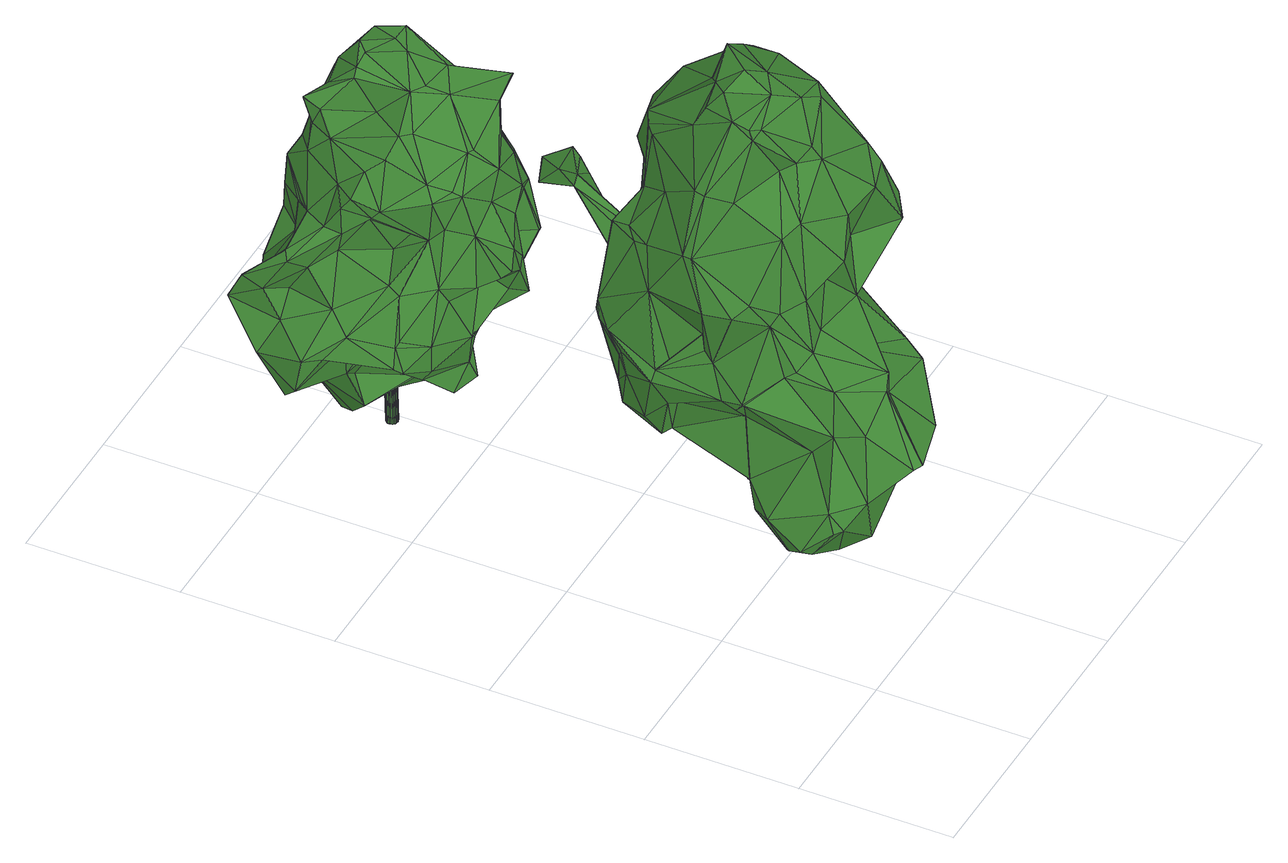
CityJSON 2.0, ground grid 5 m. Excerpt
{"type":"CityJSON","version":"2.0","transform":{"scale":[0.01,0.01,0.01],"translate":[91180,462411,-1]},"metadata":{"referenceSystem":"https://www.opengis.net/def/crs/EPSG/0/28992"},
"CityObjects":{
"tree1":{"type":"SolitaryVegetationObject","attributes":{"gtid":167,"crown_width_m":10.51,"crown_median_z":7.48,"trunk_H_m":6.76,"trunk_DBH_m":0.507,"trunk_radius_m":0.253,"trunk_base_height_m":0.72,"original_gtid":"171"},"geometry":[{"type":"Solid","lod":"3","boundaries":[[[[0,1,2]],[[3,4,5]],[[6,7,8]],[[9,10,2]],[[11,12,13]],[[14,15,16]],[[17,18,19]],[[20,21,22]],[[23,24,25]],[[26,27,28]],[[26,28,29]],[[30,31,32]],[[33,31,30]],[[34,35,36]],[[25,37,38]],[[25,38,23]],[[39,40,41]],[[42,43,44]],[[6,8,45]],[[43,46,47]],[[48,49,29]],[[50,13,51]],[[52,53,54]],[[55,56,57]],[[58,57,56]],[[59,60,61]],[[29,62,48]],[[47,60,59]],[[63,64,65]],[[66,67,68]],[[69,70,18]],[[71,72,73]],[[74,75,76]],[[14,77,78]],[[79,77,14]],[[61,80,59]],[[49,81,82]],[[79,83,84]],[[30,85,33]],[[86,87,88]],[[89,90,91]],[[59,80,92]],[[85,93,94]],[[95,96,54]],[[97,95,54]],[[20,98,99]],[[100,98,20]],[[101,99,88]],[[102,103,104]],[[102,105,103]],[[106,103,105]],[[107,108,72]],[[109,19,18]],[[26,29,49]],[[110,111,112]],[[56,113,114]],[[26,49,82]],[[115,116,117]],[[101,118,96]],[[119,120,121]],[[122,72,71]],[[43,47,123]],[[6,124,7]],[[2,125,126]],[[127,128,129]],[[130,131,123]],[[132,117,133]],[[5,134,55]],[[52,54,96]],[[135,35,136]],[[137,92,80]],[[137,80,61]],[[28,62,29]],[[138,139,63]],[[123,44,43]],[[140,136,35]],[[141,6,45]],[[135,36,35]],[[14,142,15]],[[78,142,14]],[[119,121,37]],[[47,130,123]],[[123,131,44]],[[122,84,72]],[[94,143,31]],[[15,142,101]],[[47,59,130]],[[144,4,145]],[[90,89,78]],[[146,147,148]],[[85,30,149]],[[141,42,150]],[[151,122,152]],[[34,36,108]],[[153,79,84]],[[21,142,78]],[[78,154,90]],[[151,154,153]],[[78,153,154]],[[155,93,149]],[[149,93,85]],[[156,157,119]],[[158,159,8]],[[72,84,107]],[[74,160,161]],[[153,77,79]],[[78,77,153]],[[151,153,122]],[[84,122,153]],[[162,163,27]],[[71,106,122]],[[152,122,106]],[[22,164,20]],[[139,147,146]],[[139,146,64]],[[160,157,156]],[[141,43,42]],[[4,3,165]],[[83,107,84]],[[162,166,112]],[[167,108,107]],[[34,108,167]],[[59,131,130]],[[92,131,59]],[[133,117,116]],[[168,62,58]],[[67,169,76]],[[92,170,150]],[[42,92,150]],[[120,171,76]],[[172,173,174]],[[155,172,174]],[[106,71,103]],[[89,175,22]],[[92,137,170]],[[41,139,127]],[[176,40,39]],[[121,172,112]],[[118,52,96]],[[177,75,98]],[[147,47,46]],[[60,47,147]],[[101,88,118]],[[178,105,102]],[[178,102,134]],[[89,179,175]],[[42,131,92]],[[44,131,42]],[[23,64,146]],[[73,102,104]],[[73,180,102]],[[167,19,34]],[[99,21,20]],[[105,181,179]],[[111,132,165]],[[132,182,165]],[[11,183,184]],[[176,184,183]],[[83,167,107]],[[89,21,78]],[[109,34,19]],[[37,25,119]],[[171,120,157]],[[185,157,120]],[[24,125,161]],[[28,27,163]],[[76,171,74]],[[161,125,2]],[[22,21,89]],[[16,17,186]],[[106,105,187]],[[26,188,27]],[[101,142,99]],[[21,99,142]],[[108,36,189]],[[190,81,48]],[[191,81,190]],[[190,70,192]],[[169,120,76]],[[28,58,62]],[[28,57,58]],[[111,110,132]],[[93,193,94]],[[94,31,85]],[[33,85,31]],[[144,5,4]],[[23,125,24]],[[120,173,121]],[[172,121,173]],[[31,143,32]],[[7,124,50]],[[168,194,48]],[[97,195,69]],[[194,196,140]],[[177,98,100]],[[70,190,140]],[[70,140,35]],[[160,74,157]],[[2,197,9]],[[95,101,96]],[[95,15,101]],[[0,198,1]],[[45,199,141]],[[9,118,88]],[[112,172,110]],[[48,194,190]],[[171,157,74]],[[192,158,200]],[[192,200,51]],[[169,173,120]],[[14,186,79]],[[83,79,186]],[[172,155,110]],[[110,193,132]],[[45,159,199]],[[82,129,26]],[[154,151,91]],[[69,18,97]],[[112,166,121]],[[177,100,67]],[[56,55,180]],[[134,180,55]],[[17,95,97]],[[17,97,18]],[[137,40,183]],[[134,102,180]],[[121,38,37]],[[154,91,90]],[[26,129,128]],[[169,174,173]],[[32,110,155]],[[0,2,126]],[[148,0,126]],[[13,12,191]],[[159,201,202]],[[155,193,93]],[[55,3,5]],[[9,87,10]],[[88,87,9]],[[111,165,163]],[[51,200,50]],[[8,159,45]],[[12,184,191]],[[144,134,5]],[[109,35,34]],[[25,24,156]],[[86,88,75]],[[174,203,115]],[[73,104,71]],[[103,71,104]],[[147,46,0]],[[149,30,204]],[[204,155,149]],[[204,32,155]],[[32,204,30]],[[145,4,133]],[[205,162,188]],[[128,188,26]],[[61,139,137]],[[50,124,13]],[[111,163,162]],[[111,162,112]],[[193,155,132]],[[191,82,81]],[[182,133,165]],[[165,133,4]],[[141,124,6]],[[13,191,51]],[[161,156,24]],[[194,140,190]],[[148,147,0]],[[206,136,114]],[[190,51,191]],[[139,41,137]],[[70,35,109]],[[70,109,18]],[[88,99,75]],[[141,199,43]],[[193,143,94]],[[116,115,66]],[[54,53,97]],[[8,200,158]],[[52,202,201]],[[32,143,207]],[[179,187,105]],[[181,175,179]],[[48,81,49]],[[144,178,134]],[[70,69,195]],[[70,195,158]],[[139,61,147]],[[60,147,61]],[[141,150,124]],[[41,129,208]],[[46,43,199]],[[46,199,198]],[[9,52,118]],[[11,209,183]],[[197,2,1]],[[191,184,82]],[[139,138,127]],[[65,127,138]],[[66,68,181]],[[66,181,116]],[[176,183,40]],[[125,23,146]],[[41,40,137]],[[161,10,74]],[[11,184,12]],[[65,64,38]],[[38,64,23]],[[9,197,52]],[[198,0,46]],[[181,68,175]],[[156,161,160]],[[58,210,196]],[[202,197,198]],[[97,53,195]],[[158,195,53]],[[158,53,159]],[[75,99,98]],[[106,187,152]],[[211,128,127]],[[205,128,211]],[[114,73,206]],[[72,206,73]],[[108,206,72]],[[174,212,155]],[[185,120,119]],[[16,15,95]],[[108,189,206]],[[11,13,124]],[[169,203,174]],[[213,114,136]],[[213,56,114]],[[67,214,169]],[[66,169,214]],[[66,214,67]],[[38,205,65]],[[65,205,211]],[[2,10,161]],[[38,121,205]],[[75,74,10]],[[10,215,75]],[[66,115,203]],[[66,203,169]],[[3,163,165]],[[185,119,157]],[[175,164,22]],[[132,133,182]],[[11,124,150]],[[110,207,193]],[[144,216,178]],[[58,56,210]],[[213,210,56]],[[140,210,213]],[[145,216,144]],[[136,140,213]],[[67,164,68]],[[175,68,164]],[[76,177,67]],[[137,183,209]],[[170,209,150]],[[150,209,11]],[[55,217,3]],[[57,217,55]],[[82,184,208]],[[39,41,208]],[[82,208,129]],[[168,196,194]],[[58,196,168]],[[190,192,51]],[[70,158,192]],[[129,41,127]],[[139,64,63]],[[156,119,25]],[[197,1,198]],[[210,140,196]],[[75,177,76]],[[57,28,217]],[[3,217,163]],[[163,217,28]],[[168,48,62]],[[193,207,143]],[[105,178,181]],[[164,67,100]],[[164,100,20]],[[32,207,110]],[[36,135,189]],[[52,197,202]],[[167,17,19]],[[138,63,65]],[[65,211,127]],[[162,205,166]],[[121,166,205]],[[56,180,113]],[[178,216,181]],[[205,188,128]],[[116,216,133]],[[116,181,216]],[[27,188,162]],[[179,91,187]],[[89,91,179]],[[159,202,199]],[[199,202,198]],[[53,52,201]],[[53,201,159]],[[155,212,132]],[[16,95,17]],[[176,39,208]],[[176,208,184]],[[170,137,209]],[[133,216,145]],[[50,200,7]],[[8,7,200]],[[180,73,113]],[[114,113,73]],[[215,86,75]],[[10,86,215]],[[10,87,86]],[[14,16,186]],[[167,186,17]],[[83,186,167]],[[152,187,91]],[[152,91,151]],[[206,189,136]],[[135,136,189]],[[174,115,212]],[[132,212,117]],[[117,212,115]],[[146,148,126]],[[146,126,125]],[[218,219,220]],[[218,220,221]],[[221,220,222]],[[221,222,223]],[[220,219,224]],[[220,224,222]],[[222,224,225]],[[222,225,223]],[[224,219,226]],[[224,226,225]],[[225,226,227]],[[225,227,223]],[[226,219,228]],[[226,228,227]],[[227,228,229]],[[227,229,223]],[[228,219,230]],[[228,230,229]],[[229,230,231]],[[229,231,223]],[[230,219,232]],[[230,232,231]],[[231,232,233]],[[231,233,223]],[[232,219,234]],[[232,234,233]],[[233,234,235]],[[233,235,223]],[[234,219,236]],[[234,236,235]],[[235,236,237]],[[235,237,223]],[[236,219,238]],[[236,238,237]],[[237,238,239]],[[237,239,223]],[[238,219,240]],[[238,240,239]],[[239,240,241]],[[239,241,223]],[[240,219,242]],[[240,242,241]],[[241,242,243]],[[241,243,223]],[[242,219,244]],[[242,244,243]],[[243,244,245]],[[243,245,223]],[[244,219,246]],[[244,246,245]],[[245,246,247]],[[245,247,223]],[[246,219,248]],[[246,248,247]],[[247,248,249]],[[247,249,223]],[[248,219,250]],[[248,250,249]],[[249,250,251]],[[249,251,223]],[[250,219,252]],[[250,252,251]],[[251,252,253]],[[251,253,223]],[[252,219,254]],[[252,254,253]],[[253,254,255]],[[253,255,223]],[[254,219,256]],[[254,256,255]],[[255,256,257]],[[255,257,223]],[[256,219,258]],[[256,258,257]],[[257,258,259]],[[257,259,223]],[[258,219,260]],[[258,260,259]],[[259,260,261]],[[259,261,223]],[[260,219,262]],[[260,262,261]],[[261,262,263]],[[261,263,223]],[[262,219,264]],[[262,264,263]],[[263,264,265]],[[263,265,223]],[[264,219,266]],[[264,266,265]],[[265,266,267]],[[265,267,223]],[[266,219,218]],[[266,218,267]],[[267,218,221]],[[267,221,223]]]]}]},
"tree2":{"type":"SolitaryVegetationObject","attributes":{"gtid":195,"crown_width_m":7.95,"crown_median_z":6.59,"trunk_H_m":6.73,"trunk_DBH_m":0.371,"trunk_radius_m":0.186,"trunk_base_height_m":-0.14,"original_gtid":"199"},"geometry":[{"type":"Solid","lod":"3","boundaries":[[[[268,269,270]],[[271,269,268]],[[272,273,274]],[[275,276,277]],[[275,277,278]],[[279,280,281]],[[282,283,284]],[[285,286,287]],[[288,289,290]],[[291,292,293]],[[294,295,296]],[[297,298,299]],[[300,301,302]],[[284,283,303]],[[271,304,305]],[[306,307,308]],[[296,309,310]],[[296,310,311]],[[312,313,314]],[[315,316,317]],[[318,302,319]],[[320,297,321]],[[322,320,323]],[[274,273,324]],[[325,274,324]],[[302,326,327]],[[328,329,330]],[[331,279,332]],[[333,334,335]],[[333,335,336]],[[337,338,339]],[[282,284,340]],[[299,341,342]],[[278,343,275]],[[344,301,300]],[[344,300,345]],[[346,347,348]],[[346,348,349]],[[350,312,314]],[[349,312,350]],[[351,320,322]],[[288,352,353]],[[300,302,354]],[[280,272,355]],[[344,274,325]],[[279,281,332]],[[356,270,307]],[[357,358,359]],[[360,361,362]],[[314,360,362]],[[354,318,363]],[[364,365,366]],[[367,368,369]],[[370,368,367]],[[371,329,328]],[[372,373,374]],[[375,376,377]],[[356,307,378]],[[333,379,380]],[[356,381,268]],[[280,279,382]],[[377,283,383]],[[384,383,283]],[[344,325,301]],[[385,274,344]],[[386,351,289]],[[311,289,351]],[[375,387,376]],[[388,308,307]],[[321,297,382]],[[389,390,353]],[[298,297,320]],[[388,391,308]],[[385,344,345]],[[392,393,394]],[[321,395,320]],[[332,286,285]],[[376,303,377]],[[396,341,299]],[[397,398,399]],[[369,400,367]],[[332,401,286]],[[402,347,403]],[[402,403,330]],[[404,292,291]],[[405,406,407]],[[309,368,408]],[[409,368,309]],[[388,410,391]],[[289,311,290]],[[348,347,402]],[[411,412,413]],[[370,414,368]],[[271,415,374]],[[416,341,396]],[[334,358,357]],[[417,418,387]],[[288,315,317]],[[377,303,283]],[[419,420,421]],[[422,287,423]],[[424,287,422]],[[425,426,427]],[[428,425,427]],[[385,429,274]],[[298,430,299]],[[413,352,288]],[[298,386,430]],[[405,338,431]],[[432,431,338]],[[398,433,399]],[[398,434,433]],[[357,335,334]],[[331,332,285]],[[435,371,328]],[[436,419,437]],[[408,414,411]],[[362,438,314]],[[379,314,438]],[[302,301,439]],[[302,439,326]],[[353,440,441]],[[354,302,318]],[[424,285,287]],[[346,442,347]],[[363,318,418]],[[272,397,273]],[[443,444,424]],[[416,399,433]],[[445,399,416]],[[381,446,304]],[[343,303,376]],[[278,303,343]],[[413,309,408]],[[419,436,447]],[[397,399,326]],[[378,329,371]],[[448,449,382]],[[432,337,450]],[[432,450,406]],[[351,386,320]],[[298,320,386]],[[451,443,452]],[[311,322,294]],[[311,351,322]],[[409,369,368]],[[453,387,418]],[[419,447,420]],[[288,309,413]],[[304,268,381]],[[355,274,454]],[[384,455,456]],[[268,270,356]],[[324,397,326]],[[273,397,324]],[[398,397,272]],[[277,305,457]],[[275,343,453]],[[359,358,435]],[[426,385,458]],[[426,458,427]],[[459,460,442]],[[416,396,445]],[[374,269,271]],[[297,299,342]],[[276,275,407]],[[377,456,375]],[[443,451,444]],[[385,345,458]],[[444,285,461]],[[347,328,403]],[[378,462,356]],[[356,462,381]],[[403,328,330]],[[463,304,446]],[[452,334,333]],[[271,268,304]],[[319,445,318]],[[300,354,345]],[[330,464,402]],[[371,462,378]],[[381,462,371]],[[433,341,416]],[[396,405,418]],[[451,333,380]],[[452,333,451]],[[458,345,428]],[[456,428,375]],[[307,270,388]],[[373,388,270]],[[458,428,427]],[[294,323,295]],[[440,372,415]],[[465,459,350]],[[460,459,465]],[[466,467,447]],[[420,447,467]],[[284,468,340]],[[447,469,466]],[[470,393,455]],[[471,469,436]],[[436,469,447]],[[432,338,337]],[[404,366,292]],[[292,366,365]],[[472,473,474]],[[312,349,400]],[[314,313,360]],[[282,384,283]],[[389,353,352]],[[389,352,413]],[[475,293,365]],[[313,312,400]],[[323,294,322]],[[332,281,401]],[[328,460,359]],[[328,347,460]],[[359,460,357]],[[466,321,382]],[[361,419,421]],[[306,329,307]],[[456,377,384]],[[396,476,405]],[[338,405,476]],[[440,415,276]],[[372,477,373]],[[386,317,337]],[[413,478,389]],[[413,412,478]],[[335,479,336]],[[452,475,334]],[[404,384,282]],[[364,404,282]],[[404,364,366]],[[288,317,289]],[[329,306,480]],[[276,441,440]],[[373,481,388]],[[313,400,482]],[[445,418,318]],[[470,286,393]],[[394,393,286]],[[348,367,400]],[[348,400,349]],[[369,409,483]],[[395,295,323]],[[406,405,431]],[[445,396,418]],[[484,395,471]],[[422,485,443]],[[452,443,485]],[[441,316,353]],[[276,407,406]],[[276,406,441]],[[292,365,293]],[[342,382,297]],[[311,294,296]],[[437,419,486]],[[475,365,358]],[[365,487,358]],[[457,284,303]],[[483,400,369]],[[451,285,444]],[[410,488,390]],[[409,309,296]],[[450,317,316]],[[421,420,467]],[[361,421,467]],[[361,467,362]],[[285,424,461]],[[444,461,424]],[[430,337,339]],[[386,337,430]],[[289,317,386]],[[320,395,323]],[[489,404,291]],[[363,387,375]],[[362,467,331]],[[334,475,358]],[[274,355,272]],[[484,471,436]],[[407,275,453]],[[407,453,405]],[[418,405,453]],[[393,392,455]],[[296,437,490]],[[486,490,437]],[[422,423,489]],[[291,422,489]],[[489,384,404]],[[274,429,454]],[[491,473,472]],[[414,473,491]],[[492,375,428]],[[350,459,349]],[[483,490,482]],[[270,269,373]],[[382,279,466]],[[448,382,342]],[[448,342,493]],[[341,493,342]],[[448,398,272]],[[448,493,398]],[[434,398,493]],[[434,493,433]],[[341,433,493]],[[276,415,277]],[[406,431,432]],[[428,456,425]],[[303,278,457]],[[279,467,466]],[[331,467,279]],[[435,328,359]],[[291,485,422]],[[325,324,439]],[[435,358,487]],[[336,479,350]],[[465,350,479]],[[370,367,494]],[[370,494,402]],[[348,402,494]],[[474,473,370]],[[349,459,346]],[[325,439,301]],[[414,408,368]],[[482,400,483]],[[326,439,324]],[[306,391,491]],[[306,308,391]],[[316,315,288]],[[414,491,391]],[[486,313,490]],[[394,286,401]],[[392,394,454]],[[445,327,399]],[[381,371,435]],[[378,307,329]],[[464,330,329]],[[459,442,346]],[[465,479,460]],[[417,363,418]],[[388,481,410]],[[460,479,357]],[[335,357,479]],[[354,428,345]],[[492,428,354]],[[343,387,453]],[[384,377,383]],[[471,321,469]],[[466,469,321]],[[374,415,372]],[[295,484,296]],[[437,484,436]],[[296,484,437]],[[395,484,295]],[[450,316,441]],[[441,406,450]],[[363,375,492]],[[363,492,354]],[[390,488,353]],[[457,305,468]],[[284,457,468]],[[477,488,410]],[[456,455,392]],[[285,451,380]],[[362,331,285]],[[362,285,380]],[[425,392,426]],[[425,456,392]],[[361,495,419]],[[486,419,495]],[[282,340,364]],[[454,429,392]],[[278,277,457]],[[496,475,452]],[[364,340,365]],[[497,365,340]],[[497,340,468]],[[496,293,475]],[[353,316,288]],[[319,327,445]],[[271,305,277]],[[470,287,286]],[[423,287,470]],[[468,305,304]],[[463,468,304]],[[338,476,339]],[[430,476,299]],[[339,476,430]],[[410,481,477]],[[373,477,481]],[[460,347,442]],[[391,411,414]],[[306,472,464]],[[389,478,390]],[[373,269,374]],[[464,480,306]],[[329,480,464]],[[390,478,410]],[[410,478,412]],[[411,413,408]],[[489,455,384]],[[423,455,489]],[[423,470,455]],[[326,399,327]],[[302,327,319]],[[450,337,317]],[[426,429,385]],[[392,429,426]],[[435,446,381]],[[487,446,435]],[[487,365,497]],[[463,446,468]],[[497,468,446]],[[497,446,487]],[[361,360,495]],[[417,387,363]],[[486,495,313]],[[313,495,360]],[[353,488,440]],[[477,440,488]],[[376,387,343]],[[454,394,401]],[[471,395,321]],[[293,485,291]],[[496,485,293]],[[452,485,496]],[[350,379,336]],[[350,314,379]],[[336,379,333]],[[422,443,424]],[[372,440,477]],[[498,299,476]],[[498,476,396]],[[380,438,362]],[[379,438,380]],[[498,396,299]],[[271,277,415]],[[410,412,391]],[[411,391,412]],[[310,290,311]],[[472,474,402]],[[474,370,402]],[[491,472,306]],[[348,494,367]],[[464,472,402]],[[310,309,290]],[[454,401,355]],[[280,401,281]],[[355,401,280]],[[288,290,309]],[[382,449,280]],[[448,272,449]],[[280,449,272]],[[482,490,313]],[[409,490,483]],[[296,490,409]],[[414,370,473]],[[499,500,501]],[[499,501,502]],[[502,501,503]],[[502,503,504]],[[501,500,505]],[[501,505,503]],[[503,505,506]],[[503,506,504]],[[505,500,507]],[[505,507,506]],[[506,507,508]],[[506,508,504]],[[507,500,509]],[[507,509,508]],[[508,509,510]],[[508,510,504]],[[509,500,511]],[[509,511,510]],[[510,511,512]],[[510,512,504]],[[511,500,513]],[[511,513,512]],[[512,513,514]],[[512,514,504]],[[513,500,515]],[[513,515,514]],[[514,515,516]],[[514,516,504]],[[515,500,517]],[[515,517,516]],[[516,517,518]],[[516,518,504]],[[517,500,519]],[[517,519,518]],[[518,519,520]],[[518,520,504]],[[519,500,521]],[[519,521,520]],[[520,521,522]],[[520,522,504]],[[521,500,523]],[[521,523,522]],[[522,523,524]],[[522,524,504]],[[523,500,525]],[[523,525,524]],[[524,525,526]],[[524,526,504]],[[525,500,527]],[[525,527,526]],[[526,527,528]],[[526,528,504]],[[527,500,529]],[[527,529,528]],[[528,529,530]],[[528,530,504]],[[529,500,531]],[[529,531,530]],[[530,531,532]],[[530,532,504]],[[531,500,533]],[[531,533,532]],[[532,533,534]],[[532,534,504]],[[533,500,535]],[[533,535,534]],[[534,535,536]],[[534,536,504]],[[535,500,537]],[[535,537,536]],[[536,537,538]],[[536,538,504]],[[537,500,539]],[[537,539,538]],[[538,539,540]],[[538,540,504]],[[539,500,541]],[[539,541,540]],[[540,541,542]],[[540,542,504]],[[541,500,543]],[[541,543,542]],[[542,543,544]],[[542,544,504]],[[543,500,545]],[[543,545,544]],[[544,545,546]],[[544,546,504]],[[545,500,547]],[[545,547,546]],[[546,547,548]],[[546,548,504]],[[547,500,499]],[[547,499,548]],[[548,499,502]],[[548,502,504]]]]}]}
},
"vertices":[
[311,576,673],[286,594,706],[285,643,725],[1031,1009,870],[1038,1056,983],[1074,1005,981],[382,69,604],[413,55,605],[468,198,790],[321,688,822],[292,859,757],[584,214,450],[641,253,519],[629,174,525],[442,619,1593],[366,643,1406],[553,589,1409],[487,486,1298],[587,395,1117],[675,426,1215],[404,884,1332],[356,764,1416],[496,971,1448],[330,858,490],[324,909,540],[357,997,537],[910,697,541],[865,859,544],[1060,771,670],[1037,668,586],[834,1490,851],[902,1457,908],[884,1371,866],[875,1512,884],[774,387,1261],[891,359,1069],[887,424,1259],[453,1039,538],[462,950,580],[556,430,521],[488,374,395],[572,575,476],[238,223,425],[234,269,474],[222,247,414],[370,218,684],[352,382,581],[205,452,409],[915,499,568],[886,523,551],[599,106,599],[757,227,689],[368,525,984],[458,431,855],[387,504,1025],[1100,906,989],[953,756,1068],[1073,752,815],[1063,705,826],[234,404,294],[263,522,379],[390,504,266],[1037,665,591],[351,785,662],[347,829,514],[458,873,618],[651,1048,1138],[402,1053,1164],[524,1004,1230],[567,449,1050],[678,400,922],[860,743,1567],[840,607,1527],[961,726,1432],[293,1014,848],[296,885,1040],[340,1070,911],[444,632,1624],[435,682,1645],[494,617,1597],[316,407,264],[867,487,557],[817,517,534],[626,521,1473],[699,591,1576],[873,1515,887],[359,739,886],[333,720,848],[263,694,1047],[458,820,1567],[486,794,1620],[591,814,1633],[328,282,270],[813,1432,915],[904,1432,932],[404,506,1289],[317,568,1084],[460,455,1040],[350,916,1162],[292,770,1216],[387,991,1180],[289,741,1217],[909,834,1399],[834,813,1590],[921,799,1436],[786,1015,1474],[807,832,1609],[784,568,1526],[901,476,1302],[764,464,1060],[743,1171,780],[854,957,686],[733,1094,620],[902,767,1210],[906,581,1242],[743,1109,1084],[751,1147,1190],[800,1149,1086],[279,606,1047],[427,1046,553],[461,1135,765],[542,1045,569],[696,700,1634],[191,338,339],[507,171,471],[296,822,642],[315,798,643],[635,670,541],[764,801,591],[741,553,516],[219,389,304],[218,315,320],[752,1112,820],[840,1148,1079],[947,905,1186],[950,401,1109],[947,444,1096],[453,470,284],[533,648,672],[440,616,446],[816,506,881],[297,175,503],[353,730,1409],[896,1404,911],[917,957,1157],[864,1104,1088],[342,830,513],[307,561,447],[370,596,629],[804,1493,851],[377,202,312],[630,739,1677],[714,838,1677],[617,647,1626],[537,760,1653],[758,1354,918],[328,972,672],[335,998,731],[504,211,830],[399,334,786],[320,983,758],[275,865,719],[822,907,547],[958,910,701],[460,980,1278],[977,1042,893],[686,1001,646],[650,499,1417],[936,655,660],[499,1085,905],[376,255,296],[329,1060,846],[662,1158,786],[508,1140,787],[591,1134,851],[518,995,1463],[617,358,520],[364,963,1148],[779,1001,1357],[549,1013,1485],[987,845,1198],[709,1075,1401],[860,1041,927],[496,348,396],[636,335,521],[339,996,730],[578,547,1434],[683,870,1558],[784,827,562],[897,444,1268],[803,302,704],[732,296,620],[640,393,758],[789,1361,941],[861,518,730],[528,443,888],[934,666,812],[278,571,740],[280,567,737],[353,313,658],[523,220,740],[400,458,814],[384,487,795],[550,1091,889],[806,1491,848],[588,958,626],[916,552,1272],[884,1369,871],[696,535,521],[492,346,396],[921,680,849],[666,875,680],[696,1122,830],[877,580,1081],[486,973,1004],[324,827,770],[758,1142,1191],[1050,827,731],[650,702,172],[625,702,172],[649,709,172],[643,703,848],[642,709,848],[618,703,848],[647,715,172],[640,715,848],[643,720,172],[636,721,848],[638,724,172],[630,725,848],[632,726,172],[624,727,848],[625,727,172],[618,728,848],[618,726,172],[611,727,848],[612,724,172],[605,725,848],[607,720,172],[600,721,848],[603,715,172],[596,715,848],[601,709,172],[593,709,848],[600,702,172],[592,703,848],[601,695,172],[593,696,848],[603,689,172],[596,690,848],[607,684,172],[600,685,848],[612,680,172],[605,681,848],[618,678,172],[611,678,848],[625,677,172],[618,677,848],[632,678,172],[624,678,848],[638,680,172],[630,681,848],[643,684,172],[635,685,848],[647,689,172],[640,690,848],[649,695,172],[642,696,848],
[403,2088,458],[569,2053,472],[420,2101,439],[447,2054,624],[620,1689,1242],[587,1750,1276],[534,1773,1283],[568,2041,845],[643,2033,731],[542,2094,745],[485,2138,828],[423,1550,1054],[521,1581,1135],[407,1572,1075],[252,2011,836],[366,2051,901],[358,2051,801],[370,1631,900],[270,1740,1038],[262,1761,1015],[683,1761,634],[765,1665,676],[737,1665,668],[99,1955,900],[76,2087,820],[94,2030,776],[824,1501,652],[823,1500,655],[623,1499,587],[749,1544,983],[854,1596,898],[809,1631,1017],[532,2004,1332],[547,1943,1404],[672,1957,1361],[415,2120,903],[326,2030,518],[390,2084,686],[530,1950,363],[413,2111,350],[550,2098,314],[646,1666,496],[660,1603,687],[802,1574,652],[274,1574,501],[420,1515,545],[272,1572,595],[769,1773,762],[761,1884,757],[773,1773,762],[637,1975,1156],[701,1882,1232],[810,1528,847],[687,1488,927],[841,1548,659],[831,1499,656],[650,1841,1327],[519,1911,1391],[737,1888,1341],[732,1886,1259],[249,1938,378],[338,2036,363],[312,1884,228],[387,1588,942],[349,1610,1059],[121,1773,666],[30,1874,604],[73,1826,600],[126,1623,597],[811,1770,818],[782,1789,873],[864,1739,888],[182,2076,758],[769,1639,1122],[730,1576,1056],[458,2113,947],[466,1912,1377],[438,1989,1313],[367,1671,383],[240,1774,322],[365,1669,380],[260,1595,472],[160,1609,562],[836,1577,654],[704,1840,524],[791,1945,637],[535,2017,1299],[463,1730,1195],[251,2140,443],[33,1894,485],[59,2033,561],[54,1938,440],[358,1560,707],[399,1491,753],[332,1580,764],[585,2003,1143],[165,2065,797],[85,2139,718],[79,2089,821],[418,1573,314],[559,1692,381],[484,1529,346],[446,1706,372],[256,2044,408],[667,2148,548],[591,2163,472],[605,2157,555],[432,2071,1090],[433,2108,987],[387,2097,1043],[287,2078,398],[160,1634,648],[237,1661,777],[258,2107,468],[581,1509,1057],[367,2047,902],[234,1957,990],[438,1907,1358],[798,1685,737],[534,1991,1001],[561,2115,323],[700,1900,490],[689,1950,507],[639,1939,337],[351,1941,1183],[279,1793,1165],[319,1746,1196],[779,1528,836],[756,1821,1042],[704,1737,1273],[774,1562,1255],[733,1727,1250],[457,1544,412],[386,1645,1092],[376,1782,277],[288,1836,246],[123,1972,920],[712,1937,945],[768,1909,756],[676,1959,859],[604,1742,338],[550,1608,444],[677,1958,393],[615,1799,461],[691,1913,458],[726,1784,478],[592,1768,316],[615,2112,582],[728,1732,1153],[599,1936,1065],[718,1961,1009],[560,1430,724],[437,1394,820],[424,1423,795],[205,1831,972],[196,1829,1074],[265,1771,1006],[359,2003,1214],[355,1974,1275],[360,2033,1296],[394,2021,1229],[488,1859,1211],[880,1698,894],[725,1839,867],[758,1826,830],[780,1650,1198],[777,1562,1252],[201,2004,530],[598,1441,744],[627,1435,594],[189,1636,649],[662,1885,1348],[673,2013,682],[790,1939,720],[293,1832,386],[220,1849,895],[363,1742,833],[740,1862,1146],[207,2045,657],[520,1430,830],[728,1581,1180],[550,1575,1127],[764,1886,759],[252,1702,790],[159,1838,720],[540,2015,931],[416,1751,1212],[262,1871,1103],[350,2012,1112],[422,2127,813],[363,2033,1297],[285,1742,532],[215,1819,447],[401,1699,883],[249,2137,443],[219,2019,648],[398,1886,270],[256,1751,582],[546,1516,958],[432,1511,914],[319,2141,696],[628,1480,866],[209,1803,1109],[629,1483,863],[464,1850,307],[479,1823,325],[452,1824,316],[110,1982,665],[775,1760,942],[669,2050,536],[693,1916,459],[158,1797,598],[411,1905,440],[579,2058,439],[475,1535,497],[518,1570,461],[681,1574,724],[157,1917,850],[572,1473,629],[146,2053,646],[677,2015,540],[195,1884,989],[531,1526,548],[560,1870,323],[438,2012,1160],[732,1581,1179],[398,1653,348],[526,1543,708],[160,1977,752],[208,2071,716],[751,1750,959],[494,1802,86],[475,1802,86],[493,1806,86],[488,1819,759],[488,1824,759],[470,1819,759],[491,1811,86],[486,1828,759],[488,1815,86],[483,1832,759],[485,1818,86],[479,1835,759],[480,1820,86],[475,1837,759],[476,1821,86],[470,1838,759],[471,1820,86],[465,1837,758],[466,1818,86],[461,1836,759],[462,1815,86],[457,1833,759],[459,1812,86],[454,1829,759],[457,1807,86],[452,1824,759],[457,1802,86],[451,1820,759],[457,1798,86],[451,1815,759],[459,1793,86],[453,1810,759],[462,1789,86],[456,1806,759],[465,1786,86],[460,1803,759],[470,1784,86],[464,1801,760],[475,1783,87],[469,1801,760],[479,1784,87],[474,1801,760],[484,1786,87],[478,1803,760],[488,1789,86],[482,1806,760],[491,1792,86],[485,1810,759],[493,1797,86],[487,1814,759]
]}
